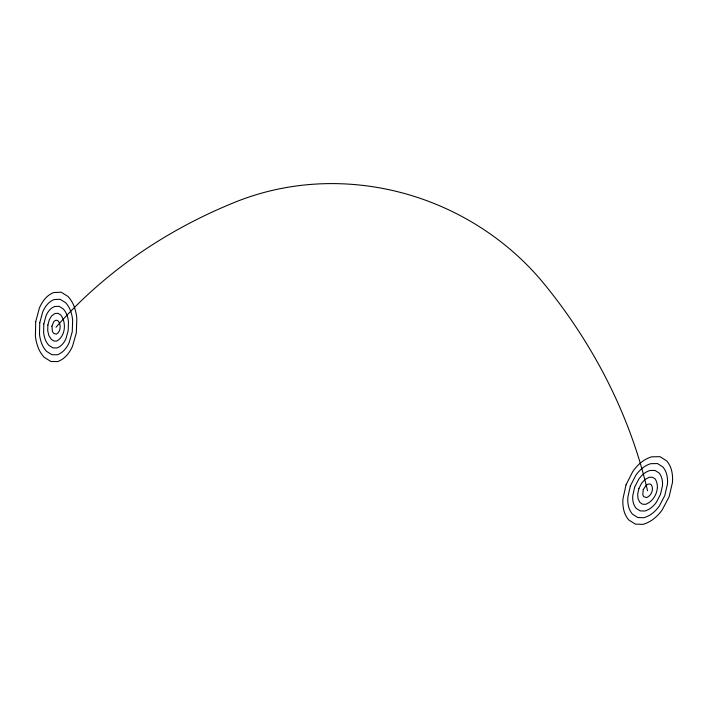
<?xml version="1.0" encoding="UTF-8"?>
<svg xmlns="http://www.w3.org/2000/svg" width="708" height="708" viewBox="0 0 708 708"><rect width="100%" height="100%" fill="white"/><g stroke="black" fill="none" stroke-linecap="round" stroke-linejoin="round"><path stroke-width="1.06" d="M56.003 327.246A520.345 450.81 11.4 0 1 235.578 201.984A258.128 239.189 23.7 0 1 544.903 284.811A510.22 439.323 31 0 1 647.546 490.794M35.71 321.644L35.4 335.955A43.276 38.223 46.6 0 0 38.152 347.584A27.568 24.231 46.6 0 0 44.215 357.336L50.905 361.487L57.737 361.593A29.32 25.647 47.2 0 0 66.641 355.496A43.4 37.878 48 0 0 72.517 346.239L76.331 332.875L76.827 318.45A43.577 38.082 48.6 0 0 74.163 306.546A27.878 24.488 48.6 0 0 68.048 296.484L61.207 292.218L53.693 292.546A27.851 24.568 48.1 0 0 45.197 298.581A43.445 38.436 47.2 0 0 39.356 308.122L35.71 321.644M39.763 322.76L39.498 334.22A34.639 30.568 46.8 0 0 41.701 343.548A22.081 19.408 46.8 0 0 46.551 351.372L51.914 354.699L57.392 354.788A23.47 20.55 47.3 0 0 64.525 349.885A34.719 30.347 47.9 0 0 69.225 342.451L72.26 331.751L72.641 320.22A34.834 30.479 48.4 0 0 70.508 310.724A22.275 19.567 48.4 0 0 65.614 302.697L60.153 299.289L54.162 299.546A22.258 19.62 48 0 0 47.374 304.351A34.754 30.701 47.3 0 0 42.701 311.954L39.763 322.76M43.816 323.883L43.613 332.486A26.001 22.913 47 0 0 45.25 339.495A16.576 14.567 47 0 0 48.896 345.38L52.932 347.885L57.047 347.947A17.62 15.443 47.4 0 0 62.401 344.247A26.046 22.789 47.8 0 0 65.924 338.663L68.189 330.618L68.472 321.981A26.108 22.868 48.2 0 0 66.862 314.874A16.691 14.664 48.2 0 0 63.198 308.874L59.109 306.325L54.622 306.511A16.673 14.691 47.9 0 0 49.533 310.095A26.063 22.992 47.4 0 0 46.029 315.786L43.816 323.883M47.879 325.007L47.728 330.742L48.825 335.433L51.259 339.362L53.95 341.044L56.702 341.079C65.525 336.212 66.587 322.627 60.782 315.025L58.065 313.334L55.082 313.458L51.702 315.83L49.356 319.618L47.879 325.007M51.941 326.131L52.401 331.344L53.622 333.318L56.348 334.176C60.755 331.742 61.286 324.954 58.383 321.149L57.029 320.308L55.543 320.37L53.852 321.547L51.941 326.131M626.031 484.847L622.969 498.821A45.055 40.073 -6.5 0 0 623.819 510.247A28.603 25.497 -5.4 0 0 628.704 519.911L635.359 524.115L642.935 524.38A30.267 27.116 -4.6 0 0 654.006 518.637A44.657 40.179 -4.5 0 0 662.307 509.725L669.104 496.759L672.414 482.679A44.834 40.409 -5.2 0 0 671.715 470.979A28.789 25.895 -6.4 0 0 666.821 461.005L660.024 456.678L651.599 456.819A28.886 25.869 -7.1 0 0 640.988 462.528A45.241 40.303 -7.2 0 0 632.669 471.723L626.031 484.847M630.332 486.033L627.863 497.22A36.028 32.09 -6.4 0 0 628.527 506.388A22.895 20.426 -5.5 0 0 632.439 514.141L637.775 517.513L643.855 517.725A24.249 21.718 -4.8 0 0 652.723 513.096A35.772 32.152 -4.7 0 0 659.369 505.955L664.794 495.565L667.414 484.307A35.887 32.303 -5.3 0 0 666.847 474.971A23.019 20.682 -6.3 0 0 662.936 467.015L657.511 463.563L650.785 463.678A23.081 20.665 -6.9 0 0 642.306 468.218A36.143 32.232 -6.9 0 0 635.66 475.546L630.332 486.033M634.634 487.228L632.766 495.618A27.01 24.081 -6.3 0 0 633.253 502.512A17.187 15.346 -5.6 0 0 636.191 508.344L640.2 510.884L644.767 511.034A18.213 16.311 -5.1 0 0 651.431 507.548A26.86 24.125 -5 0 0 656.422 502.176L660.476 494.37L662.431 485.936A26.922 24.205 -5.5 0 0 661.998 478.953A17.249 15.488 -6.2 0 0 659.06 473.006L654.997 470.422L649.971 470.501A17.284 15.479 -6.6 0 0 643.625 473.891A27.072 24.169 -6.7 0 0 638.634 479.369L634.634 487.228M638.935 488.414L637.678 494.016L638.005 498.618L639.961 502.521L642.634 504.22L645.696 504.317C655.059 500.777 660.723 487.741 655.201 478.962L652.502 477.245L649.156 477.289L644.935 479.537L641.607 483.183L638.935 488.414M643.245 489.609L642.767 494.715L643.749 496.671L646.616 497.574C651.298 495.795 654.13 489.281 651.369 484.892L650.024 484.033L648.351 484.06L646.245 485.175L643.245 489.609"/></g></svg>
